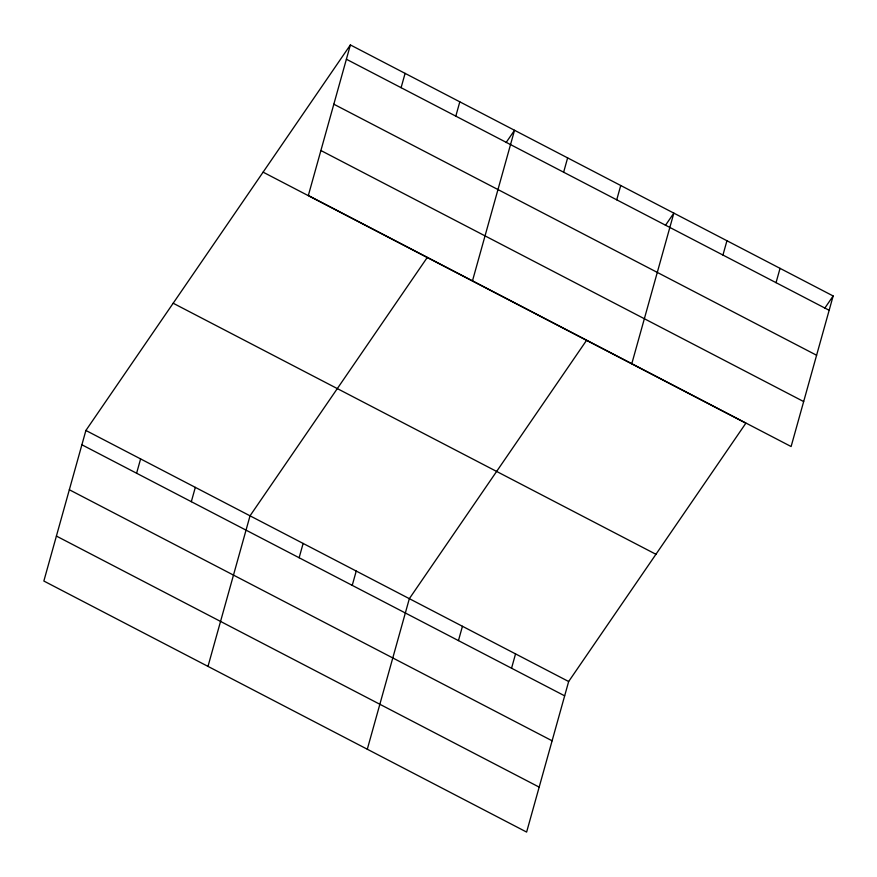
<?xml version="1.0" encoding="UTF-8"?>
<svg xmlns="http://www.w3.org/2000/svg" width="877" height="877" viewBox="0 0 877 877"><rect width="100%" height="100%" fill="white"/><g stroke="black" fill="none" stroke-linecap="round" stroke-linejoin="round"><path stroke-width="1.32" d="M350.383 44.924L308.342 195.483L791.109 446.536L833.15 295.966L350.383 44.924L85.891 430.464L43.85 581.034L526.617 832.076L568.658 681.517L745.867 423.196L263.1 172.155M136.604 473.24L140.605 458.923M191.318 501.688L195.319 487.371M207.992 666.388L250.033 515.819L427.242 257.509M401.096 87.689L405.097 73.372M299.134 557.75L303.135 543.433M455.81 116.148L459.811 101.831M352.236 585.365L356.237 571.048M472.484 280.837L514.525 130.278L506.106 142.556M367.299 749.232L409.34 598.673L586.549 340.353M563.637 172.21L567.627 157.893M458.452 640.605L462.442 626.288M616.739 199.824L620.73 185.507M511.554 668.219L515.544 653.902M631.802 363.692L673.843 213.122L665.413 225.4M722.944 255.054L726.945 240.736M776.046 282.668L780.048 268.351M824.731 308.244L833.15 295.966M346.393 59.241L829.149 310.283M333.83 104.199L816.597 355.251M320.905 150.526L803.661 401.567M173.175 303.234L655.941 554.286M85.891 430.464L568.658 681.517M81.89 444.782L564.656 695.834M69.338 489.75L552.104 740.791M56.402 536.066L539.169 787.118"/></g></svg>
